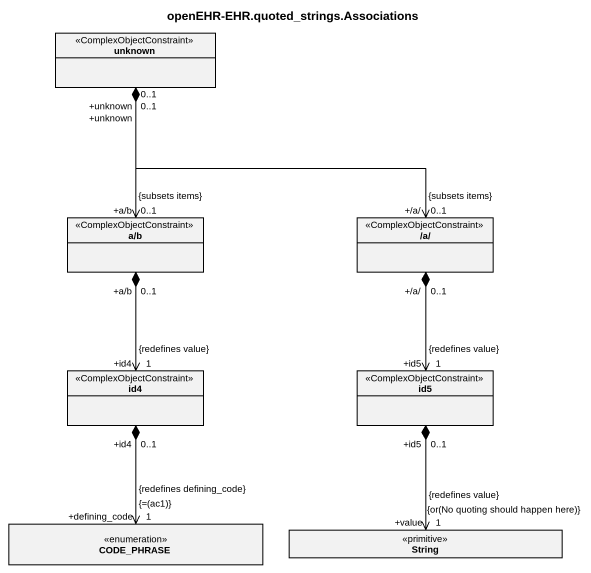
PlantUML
@startuml
title openEHR-EHR.quoted_strings.Associations
hide circle
hide empty members
class unknown <<ComplexObjectConstraint>>
class "a/b" as a_b <<ComplexObjectConstraint>>
class "/a/" as a <<ComplexObjectConstraint>>
class id4 <<ComplexObjectConstraint>>
class id5 <<ComplexObjectConstraint>>
enum CODE_PHRASE
class String <<primitive>>
unknown "+unknown\n0..1" *--> "+a/b\n0..1\n{subsets items}" a_b
unknown "+unknown\n0..1" *--> "+/a/\n0..1\n{subsets items}" a
a_b "+a/b\n0..1" *--> "+id4\n1\n{redefines value}" id4
a "+/a/\n0..1" *--> "+id5\n1\n{redefines value}" id5
id4 "+id4\n0..1" *--> "+defining_code\n1\n{=(ac1)}\n{redefines defining_code}" CODE_PHRASE
id5 "+id5\n0..1" *--> "+value\n1\n{or(No quoting should happen here)}\n{redefines value}" String
@enduml
